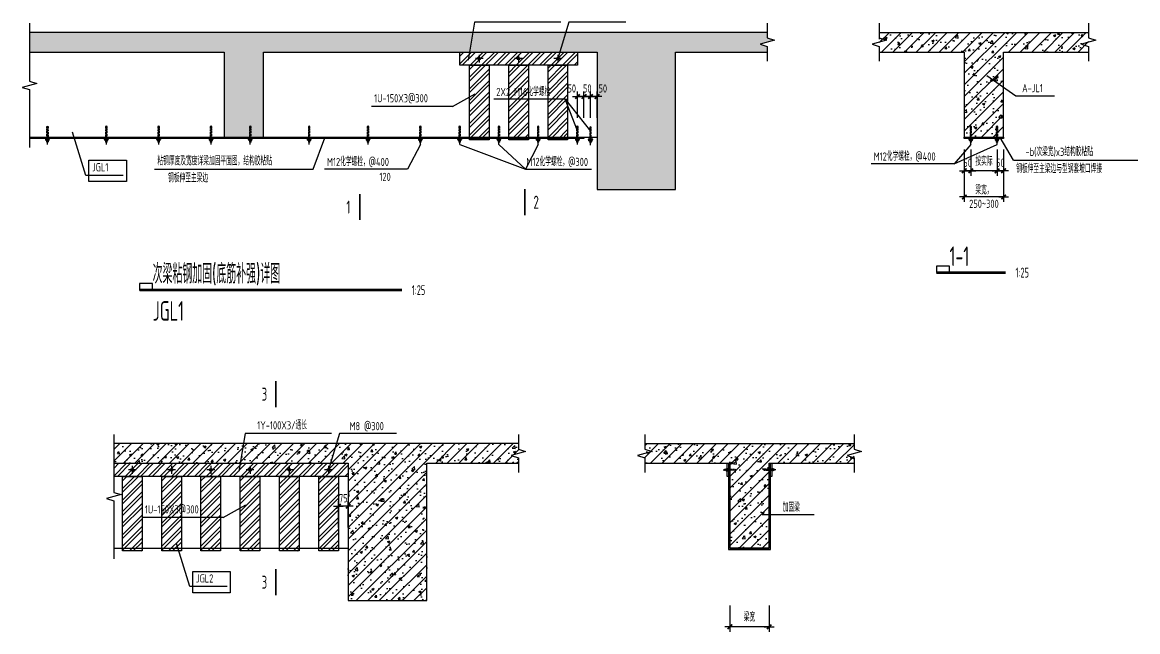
# Model space of a CAD drawing. Extents: x -469675 to 2400000, y -476501 to 2085364.
# Drawn here: x 503435 to 511958, y 376273 to 380931 of the extents above; entities that cross this region are included whole.
import ezdxf
from ezdxf.enums import TextEntityAlignment as Align

# ---------------------------------------------------------------- set-up
doc = ezdxf.new("R2010")
doc.units = 0
doc.header["$LTSCALE"] = 1000
doc.header["$MEASUREMENT"] = 0
doc.linetypes.add('DASH', pattern=[0.35, 0.25, -0.1])
doc.linetypes.add('DOTE', pattern=[2.42, 2, -0.2, 0.02, -0.2])
doc.layers.get('0').update_dxf_attribs({"linetype": 'CONTINUOUS', "lineweight": 20})
doc.layers.get('Defpoints').update_dxf_attribs({"linetype": 'CONTINUOUS'})
for name, color, linetype in [('C-DETAIL', 3, 'CONTINUOUS'), ('C-DETAIL_DIM', 3, 'CONTINUOUS'), ('C-DETAIL_STEEL_BOLT', 2, 'CONTINUOUS'), ('C-DETAIL_STEEL_HATCH', 8, 'CONTINUOUS'), ('C-DETAIL_STEEL_PL', 4, 'CONTINUOUS'), ('C-DETAIL_TEXT', 4, 'CONTINUOUS'), ('C-PLAN_SECMK', 4, 'CONTINUOUS')]:
    doc.layers.add(name, color=color, linetype=linetype)
doc.layers.add('C-注释', color=30, linetype='CONTINUOUS', plot=False)
doc.styles.add('DIM_FONT', font='gbxwxt.shx', dxfattribs={"width": 0.7, "bigfont": 'gbhzfs.shx'})
doc.styles.add('GBSTYLE', font='gbxwxt.shx', dxfattribs={"width": 0.7, "bigfont": 'gbhzfs.shx'})
doc.dimstyles.new('XB DIMN25', dxfattribs={"dimscale": 0.25, "dimtxt": 250, "dimasz": 1, "dimexe": 150, "dimexo": 150, "dimgap": 120, "dimtad": 1, "dimdec": 0, "dimzin": 0, "dimdsep": 46, "dimtxsty": 'DIM_FONT', "dimblk": '_dimx', "dimcen": 0.09, "dimclrd": 3, "dimclre": 3, "dimclrt": 7, "dimazin": 0, "dimtfac": 1, "dimtdec": 0, "dimtix": 1, "dimtmove": 2, "dimatfit": 3, "dimldrblk": '_dimx', "dimfxl": 0, "dimtolj": 1, "dimtzin": 0, "dimarcsym": 0})
pattern_1 = [(45, (-40419.7, -7308.22), (-44.194174, 44.194174), []), (45, (-40390.237, -7308.22), (-44.194174, 44.194174), [])]
pattern_2 = [(45, (-42171.415, -10451.37), (-44.194174, 44.194174), []), (45, (-42141.95, -10451.37), (-44.194174, 44.194174), [])]

# ---------------------------------------------------------------- blocks, each defined once
blk = doc.blocks.new('bolt_nut')
at = {"layer": 'C-DETAIL_STEEL_BOLT', "color": 7, "linetype": 'Continuous', "ltscale": 10}
for p, q in [((-1, 0.95), (-1, 0.05)), ((0.75, 1), (-0.75, 1)), ((0.75, 0), (-0.75, 0)), ((-0.5, 0.05), (-0.5, 0.95)), ((0.5, 0.05), (0.5, 0.95)), ((1, 0.95), (1, 0.05))]:
    blk.add_line(p, q, dxfattribs=at)
for centre, radius, start, end in [((-0.75, 0.35), 0.65, 67.38014, 112.61986), ((-0.75, 0.65), 0.65, 247.38014, 292.61986), ((0, -1.53), 2.53, 78.57881, 101.42119), ((0, 2.53), 2.53, 258.57881, 281.42119), ((0.75, 0.35), 0.65, 67.38014, 112.61986), ((0.75, 0.65), 0.65, 247.38014, 292.61986)]:
    blk.add_arc(centre, radius, start, end, dxfattribs=at)
blk = doc.blocks.new('bolt_out')
at = {"color": 7, "linetype": 'Continuous', "ltscale": 10}
for p, q in [((-0.3, 1.25), (-0.5, 1)), ((-0.3, 1.25), (0.3, 1.25)), ((0.3, 1.25), (0.5, 1))]:
    blk.add_line(p, q, dxfattribs=at)
at = {"color": 8, "linetype": 'Continuous', "ltscale": 10}
for p, q in [((-0.5, 0.5), (0.5, 0.5)), ((-0.3, 0.75), (0.3, 0.75)), ((-0.3, 0.25), (0.3, 0.25))]:
    blk.add_line(p, q, dxfattribs=at)
at = {"color": 7, "linetype": 'Continuous', "ltscale": 10}
blk.add_lwpolyline([(-0.5, 0), (0.5, 0), (0.5, 1), (-0.5, 1), (-0.5, 0)], dxfattribs=at)
blk = doc.blocks.new('A$C46161014')
at = {"layer": 'C-DETAIL_STEEL_BOLT', "color": 1, "linetype": 'DOTE', "ltscale": 0.1}
blk.add_line((0, 79.6), (0, -165), dxfattribs=at)
at = {"layer": 'C-DETAIL_STEEL_BOLT', "color": 7, "ltscale": 10}
blk.add_lwpolyline([(-30, 5), (-30, 0), (30, 0), (30, 5)], close=True, dxfattribs=at)
at = {"layer": 'C-DETAIL_STEEL_BOLT', "color": 8, "linetype": 'DASH', "ltscale": 0.1}
blk.add_lwpolyline([(-10, 40), (-10, -150), (10, -150), (10, 40)], dxfattribs=at)
at = {"layer": 'C-DETAIL_STEEL_BOLT', "ltscale": 10, "xscale": 20, "yscale": 20, "zscale": 20}
for name, p in [('bolt_nut', (0, 5)), ('bolt_out', (0, 25))]:
    blk.add_blockref(name, p, dxfattribs=at)
blk = doc.blocks.new('_dimx')
blk.add_line((-150, 0), (150, 0))
at = {"const_width": 50}
blk.add_lwpolyline([(-70, -70), (70, 70)], dxfattribs=at)
blk = doc.blocks.new('*D1843')
at = {"layer": 'C-DETAIL_DIM', "color": 3, "lineweight": -2, "ltscale": 0.25, "transparency": 16777216}
for p, q in [((507677.1, 380201.2), (507677.1, 380401.2)), ((507727.1, 380201.2), (507727.1, 380401.2)), ((507676.8, 380363.7), (507676.6, 380363.7)), ((507727.1, 380363.7), (507677.1, 380363.7)), ((507727.3, 380363.7), (507727.6, 380363.7))]:
    blk.add_line(p, q, dxfattribs=at)
at = {"layer": 'Defpoints', "color": 0, "ltscale": 0.25, "transparency": 16777216}
for p in [(507677.1, 380363.7), (507677.1, 380163.7), (507727.1, 380163.7)]:
    blk.add_point(p, dxfattribs=at)
at = {"layer": 'C-DETAIL_DIM', "color": 3, "lineweight": -2, "ltscale": 0.25, "transparency": 16777216, "xscale": 0.25, "yscale": 0.25, "zscale": 0.25}
blk.add_blockref('_dimx', (507677.1, 380363.7), dxfattribs=at)
at = {"layer": 'C-DETAIL_DIM', "color": 3, "lineweight": -2, "ltscale": 0.25, "transparency": 16777216, "xscale": 0.25, "yscale": 0.25, "zscale": 0.25, "rotation": 180}
blk.add_blockref('_dimx', (507727.1, 380363.7), dxfattribs=at)
at = {"layer": 'C-DETAIL_DIM', "color": 7, "ltscale": 0.25, "transparency": 16777216, "insert": (507633.3, 380425), "char_height": 62.5, "attachment_point": 5, "style": 'DIM_FONT'}
blk.add_mtext('\\A1;50', dxfattribs=at)
blk = doc.blocks.new('*D1844')
at = {"layer": 'C-DETAIL_DIM', "color": 3, "lineweight": -2, "ltscale": 0.25, "transparency": 16777216}
for p, q in [((507777.1, 380201.2), (507777.1, 380401.2)), ((507827.1, 380201.2), (507827.1, 380401.2)), ((507776.8, 380363.7), (507776.6, 380363.7)), ((507827.1, 380363.7), (507777.1, 380363.7)), ((507827.3, 380363.7), (507827.6, 380363.7))]:
    blk.add_line(p, q, dxfattribs=at)
at = {"layer": 'Defpoints', "color": 0, "ltscale": 0.25, "transparency": 16777216}
for p in [(507777.1, 380363.7), (507777.1, 380163.7), (507827.1, 380163.7)]:
    blk.add_point(p, dxfattribs=at)
at = {"layer": 'C-DETAIL_DIM', "color": 3, "lineweight": -2, "ltscale": 0.25, "transparency": 16777216, "xscale": 0.25, "yscale": 0.25, "zscale": 0.25}
blk.add_blockref('_dimx', (507777.1, 380363.7), dxfattribs=at)
at = {"layer": 'C-DETAIL_DIM', "color": 3, "lineweight": -2, "ltscale": 0.25, "transparency": 16777216, "xscale": 0.25, "yscale": 0.25, "zscale": 0.25, "rotation": 180}
blk.add_blockref('_dimx', (507827.1, 380363.7), dxfattribs=at)
at = {"layer": 'C-DETAIL_DIM', "color": 7, "ltscale": 0.25, "transparency": 16777216, "insert": (507870.8, 380425), "char_height": 62.5, "attachment_point": 5, "style": 'DIM_FONT'}
blk.add_mtext('\\A1;50', dxfattribs=at)
blk = doc.blocks.new('*D1845')
at = {"layer": 'C-DETAIL_DIM', "color": 3, "lineweight": -2, "ltscale": 0.25, "transparency": 16777216}
for p, q in [((507727.1, 380201.2), (507727.1, 380401.2)), ((507777.1, 380201.2), (507777.1, 380401.2)), ((507726.8, 380363.7), (507726.6, 380363.7)), ((507777.1, 380363.7), (507727.1, 380363.7)), ((507777.3, 380363.7), (507777.6, 380363.7))]:
    blk.add_line(p, q, dxfattribs=at)
at = {"layer": 'Defpoints', "color": 0, "ltscale": 0.25, "transparency": 16777216}
for p in [(507727.1, 380363.7), (507727.1, 380163.7), (507777.1, 380163.7)]:
    blk.add_point(p, dxfattribs=at)
at = {"layer": 'C-DETAIL_DIM', "color": 3, "lineweight": -2, "ltscale": 0.25, "transparency": 16777216, "xscale": 0.25, "yscale": 0.25, "zscale": 0.25}
blk.add_blockref('_dimx', (507727.1, 380363.7), dxfattribs=at)
at = {"layer": 'C-DETAIL_DIM', "color": 3, "lineweight": -2, "ltscale": 0.25, "transparency": 16777216, "xscale": 0.25, "yscale": 0.25, "zscale": 0.25, "rotation": 180}
blk.add_blockref('_dimx', (507777.1, 380363.7), dxfattribs=at)
at = {"layer": 'C-DETAIL_DIM', "color": 7, "ltscale": 0.25, "transparency": 16777216, "insert": (507752.1, 380425), "char_height": 62.5, "attachment_point": 5, "style": 'DIM_FONT'}
blk.add_mtext('\\A1;50', dxfattribs=at)
blk = doc.blocks.new('剖面号')
at = {"layer": 'C-PLAN_SECMK', "color": 3, "const_width": 50, "flags": 128}
blk.add_lwpolyline([(400, 0), (-400, 0)], dxfattribs=at)
at = {"layer": 'C-PLAN_SECMK', "style": 'GBSTYLE', "width": 0.7}
blk.add_attdef('剖面号', text='', height=400, rotation=360, dxfattribs=at).set_placement((0, 350), align=Align.MIDDLE_CENTER)
blk = doc.blocks.new('*D1846')
at = {"layer": 'C-DETAIL_DIM', "color": 3, "lineweight": -2, "ltscale": 0.25, "transparency": 16777216}
for p, q in [((510633.4, 379958.3), (510633.4, 379758.3)), ((510683.4, 379958.3), (510683.4, 379758.3)), ((510633.1, 379795.8), (510632.9, 379795.8)), ((510683.4, 379795.8), (510633.4, 379795.8)), ((510683.6, 379795.8), (510683.9, 379795.8))]:
    blk.add_line(p, q, dxfattribs=at)
at = {"layer": 'Defpoints', "color": 0, "ltscale": 0.25, "transparency": 16777216}
for p in [(510633.4, 379995.8), (510683.4, 379995.8), (510633.4, 379795.8)]:
    blk.add_point(p, dxfattribs=at)
at = {"layer": 'C-DETAIL_DIM', "color": 3, "lineweight": -2, "ltscale": 0.25, "transparency": 16777216, "xscale": 0.25, "yscale": 0.25, "zscale": 0.25}
blk.add_blockref('_dimx', (510633.4, 379795.8), dxfattribs=at)
at = {"layer": 'C-DETAIL_DIM', "color": 3, "lineweight": -2, "ltscale": 0.25, "transparency": 16777216, "xscale": 0.25, "yscale": 0.25, "zscale": 0.25, "rotation": 180}
blk.add_blockref('_dimx', (510683.4, 379795.8), dxfattribs=at)
at = {"layer": 'C-DETAIL_DIM', "color": 7, "ltscale": 0.25, "transparency": 16777216, "insert": (510658.4, 379857.1), "char_height": 62.5, "attachment_point": 5, "style": 'DIM_FONT'}
blk.add_mtext('\\A1;50', dxfattribs=at)
blk = doc.blocks.new('*D1847')
at = {"layer": 'C-DETAIL_DIM', "color": 3, "lineweight": -2, "ltscale": 0.25, "transparency": 16777216}
for p, q in [((510883.4, 379958.3), (510883.4, 379758.3)), ((510933.4, 379958.3), (510933.4, 379758.3)), ((510883.1, 379795.8), (510882.9, 379795.8)), ((510933.4, 379795.8), (510883.4, 379795.8)), ((510933.6, 379795.8), (510933.9, 379795.8))]:
    blk.add_line(p, q, dxfattribs=at)
at = {"layer": 'Defpoints', "color": 0, "ltscale": 0.25, "transparency": 16777216}
for p in [(510883.4, 379995.8), (510933.4, 379995.8), (510883.4, 379795.8)]:
    blk.add_point(p, dxfattribs=at)
at = {"layer": 'C-DETAIL_DIM', "color": 3, "lineweight": -2, "ltscale": 0.25, "transparency": 16777216, "xscale": 0.25, "yscale": 0.25, "zscale": 0.25}
blk.add_blockref('_dimx', (510883.4, 379795.8), dxfattribs=at)
at = {"layer": 'C-DETAIL_DIM', "color": 3, "lineweight": -2, "ltscale": 0.25, "transparency": 16777216, "xscale": 0.25, "yscale": 0.25, "zscale": 0.25, "rotation": 180}
blk.add_blockref('_dimx', (510933.4, 379795.8), dxfattribs=at)
at = {"layer": 'C-DETAIL_DIM', "color": 7, "ltscale": 0.25, "transparency": 16777216, "insert": (510908.4, 379857.1), "char_height": 62.5, "attachment_point": 5, "style": 'DIM_FONT'}
blk.add_mtext('\\A1;50', dxfattribs=at)
blk = doc.blocks.new('*D1848')
at = {"layer": 'C-DETAIL_DIM', "color": 3, "lineweight": -2, "ltscale": 0.25, "transparency": 16777216}
for p, q in [((510683.4, 379958.3), (510683.4, 379758.3)), ((510883.4, 379958.3), (510883.4, 379758.3)), ((510683.1, 379795.8), (510682.9, 379795.8)), ((510883.4, 379795.8), (510683.4, 379795.8)), ((510883.6, 379795.8), (510883.9, 379795.8))]:
    blk.add_line(p, q, dxfattribs=at)
at = {"layer": 'Defpoints', "color": 0, "ltscale": 0.25, "transparency": 16777216}
for p in [(510683.4, 379995.8), (510883.4, 379995.8), (510683.4, 379795.8)]:
    blk.add_point(p, dxfattribs=at)
at = {"layer": 'C-DETAIL_DIM', "color": 3, "lineweight": -2, "ltscale": 0.25, "transparency": 16777216, "xscale": 0.25, "yscale": 0.25, "zscale": 0.25}
blk.add_blockref('_dimx', (510683.4, 379795.8), dxfattribs=at)
at = {"layer": 'C-DETAIL_DIM', "color": 3, "lineweight": -2, "ltscale": 0.25, "transparency": 16777216, "xscale": 0.25, "yscale": 0.25, "zscale": 0.25, "rotation": 180}
blk.add_blockref('_dimx', (510883.4, 379795.8), dxfattribs=at)
at = {"layer": 'C-DETAIL_DIM', "color": 7, "ltscale": 0.25, "transparency": 16777216, "insert": (510783.4, 379866.6), "char_height": 62.5, "attachment_point": 5, "style": 'DIM_FONT'}
blk.add_mtext('\\A1;按实际', dxfattribs=at)
blk = doc.blocks.new('ANC_BOLT')
at = {"layer": 'C-DETAIL_STEEL_BOLT', "color": 1, "linetype": 'DOTE', "ltscale": 0.1}
for p, q in [((1.5, 0), (-1.5, 0)), ((0, 1.5), (0, -1.5))]:
    blk.add_line(p, q, dxfattribs=at)
at = {"layer": 'C-DETAIL_STEEL_BOLT', "ltscale": 0.1}
blk.add_circle((0, 0), 0.5, dxfattribs=at)
blk = doc.blocks.new('*D1851')
at = {"layer": 'C-DETAIL_DIM', "color": 3, "lineweight": -2, "ltscale": 0.25, "transparency": 16777216}
for p, q in [((505850.4, 377069.6), (505850.4, 377269.6)), ((505925.4, 377069.6), (505925.4, 377269.6)), ((505850.1, 377232.1), (505849.9, 377232.1)), ((505925.4, 377232.1), (505850.4, 377232.1)), ((505925.6, 377232.1), (505925.9, 377232.1))]:
    blk.add_line(p, q, dxfattribs=at)
at = {"layer": 'Defpoints', "color": 0, "ltscale": 0.25, "transparency": 16777216}
for p in [(505850.4, 377232.1), (505850.4, 377032.1), (505925.4, 377032.1)]:
    blk.add_point(p, dxfattribs=at)
at = {"layer": 'C-DETAIL_DIM', "color": 3, "lineweight": -2, "ltscale": 0.25, "transparency": 16777216, "xscale": 0.25, "yscale": 0.25, "zscale": 0.25}
blk.add_blockref('_dimx', (505850.4, 377232.1), dxfattribs=at)
at = {"layer": 'C-DETAIL_DIM', "color": 3, "lineweight": -2, "ltscale": 0.25, "transparency": 16777216, "xscale": 0.25, "yscale": 0.25, "zscale": 0.25, "rotation": 180}
blk.add_blockref('_dimx', (505925.4, 377232.1), dxfattribs=at)
at = {"layer": 'C-DETAIL_DIM', "color": 7, "ltscale": 0.25, "transparency": 16777216, "insert": (505887.9, 377293.4), "char_height": 62.5, "attachment_point": 5, "style": 'DIM_FONT'}
blk.add_mtext('\\A1;75', dxfattribs=at)
blk = doc.blocks.new('*D1852')
at = {"layer": 'C-DETAIL_DIM', "color": 3, "lineweight": -2, "ltscale": 0.25, "transparency": 16777216}
for p, q in [((508842, 376472.9), (508842, 376272.9)), ((509142, 376472.9), (509142, 376272.9)), ((509141.7, 376310.4), (508842.2, 376310.4))]:
    blk.add_line(p, q, dxfattribs=at)
at = {"layer": 'Defpoints', "color": 0, "ltscale": 0.25, "transparency": 16777216}
for p in [(508842, 376510.4), (509142, 376510.4), (508842, 376310.4)]:
    blk.add_point(p, dxfattribs=at)
at = {"layer": 'C-DETAIL_DIM', "color": 3, "lineweight": -2, "ltscale": 0.25, "transparency": 16777216, "xscale": 0.25, "yscale": 0.25, "zscale": 0.25, "rotation": 180}
blk.add_blockref('_dimx', (508842, 376310.4), dxfattribs=at)
at = {"layer": 'C-DETAIL_DIM', "color": 3, "lineweight": -2, "ltscale": 0.25, "transparency": 16777216, "xscale": 0.25, "yscale": 0.25, "zscale": 0.25}
blk.add_blockref('_dimx', (509142, 376310.4), dxfattribs=at)
at = {"layer": 'C-DETAIL_DIM', "color": 7, "ltscale": 0.25, "transparency": 16777216, "insert": (508992, 376382.2), "char_height": 62.5, "attachment_point": 5, "style": 'DIM_FONT'}
blk.add_mtext('\\A1;梁宽', dxfattribs=at)
blk = doc.blocks.new('*D1861')
at = {"layer": 'C-DETAIL_DIM', "color": 3, "lineweight": -2, "ltscale": 0.25, "transparency": 16777216}
for p, q in [((510633.4, 379758.3), (510633.4, 379558.3)), ((510933.4, 379758.3), (510933.4, 379558.3)), ((510933.1, 379595.8), (510633.6, 379595.8))]:
    blk.add_line(p, q, dxfattribs=at)
at = {"layer": 'Defpoints', "color": 0, "ltscale": 0.25, "transparency": 16777216}
for p in [(510633.4, 379795.8), (510933.4, 379795.8), (510633.4, 379595.8)]:
    blk.add_point(p, dxfattribs=at)
at = {"layer": 'C-DETAIL_DIM', "color": 3, "lineweight": -2, "ltscale": 0.25, "transparency": 16777216, "xscale": 0.25, "yscale": 0.25, "zscale": 0.25, "rotation": 180}
blk.add_blockref('_dimx', (510633.4, 379595.8), dxfattribs=at)
at = {"layer": 'C-DETAIL_DIM', "color": 3, "lineweight": -2, "ltscale": 0.25, "transparency": 16777216, "xscale": 0.25, "yscale": 0.25, "zscale": 0.25}
blk.add_blockref('_dimx', (510933.4, 379595.8), dxfattribs=at)
at = {"layer": 'C-DETAIL_DIM', "color": 7, "ltscale": 0.25, "transparency": 16777216, "insert": (510783.4, 379595.8), "char_height": 62.5, "attachment_point": 5, "style": 'DIM_FONT'}
blk.add_mtext('\\A1;梁宽，\\P250~300', dxfattribs=at)

msp = doc.modelspace()

# ---------------------------------------------------------------- hatches: boundary and pattern name
at = {"layer": 'C-DETAIL_STEEL_HATCH'}
h = msp.add_hatch(dxfattribs=at)
h.set_pattern_fill('钢筋混凝土', color=8, scale=25, style=0)
h.set_pattern_definition([(45, (-35332.525, -13482.91), (-44.194174, 44.194174), []), (50, (-35332.53, -13482.91), (179.315046, -15.688034), [18.75, -206.25]), (355, (-35332.53, -13482.9), (-34.687833, 188.048033), [15, -165]), (100.4514, (-35317.58, -13484.22), (144.627345, 172.359886), [15.935047, -175.28553]), (46.1842, (-35332.53, -13432.9), (266.81026, -41.37975), [28.125, -309.375]), (96.6356, (-35310.3, -13436.36), (233.66568, 243.52947), [23.90257, -262.92825]), (351.1842, (-35332.53, -13432.9), (233.66549, 243.52965), [22.5, -247.5]), (21, (-35307.53, -13445.41), (149.226763, -100.654723), [18.75, -206.25]), (326, (-35307.53, -13445.4), (60.828833, 181.28751), [15, -165]), (71.4514, (-35295.09, -13453.8), (210.055657, 80.632624), [15.935047, -175.28553]), (37.5, (-35332.525, -13482.91), (3.039964, 83.2234635), [0, -163, 0, -167.5, 0, -165.625]), (7.5, (-35332.525, -13482.91), (65.767384, 98.602928), [0, -95.5, 0, -159.25, 0, -63.125]), (327.5, (-35388.275, -13482.91), (133.455609, -5.638718), [0, -62.5, 0, -195, 0, -258.75]), (317.5, (-35413.28, -13482.91), (145.796542, 25.026246), [0, -81.25, 0, -129.5, 0, -183.75])])
h.paths.add_polyline_path([(508427.0924, 380703.5657), (509127.0924, 380703.5657), (509127.0924, 380746.0657), (509072.0924, 380763.5657), (509182.0924, 380793.5657), (509127.0924, 380811.0657), (509127.0924, 380853.5657), (503489.934, 380853.5657), (503489.934, 380703.5657), (504977.0924, 380703.5657), (504977.0924, 380053.5657), (505277.0924, 380053.5657), (505277.0924, 380703.5657), (507827.0924, 380703.5657), (507827.0924, 379653.5657), (508427.0924, 379653.5657)])
h = msp.add_hatch(dxfattribs=at)
h.set_pattern_fill('钢筋混凝土', color=8, scale=25, style=0)
h.set_pattern_definition([(45, (-35684.13, -13482.91), (-44.194174, 44.194174), []), (50, (-35684.13, -13482.91), (179.315046, -15.688034), [18.75, -206.25]), (355, (-35684.13, -13482.9), (-34.687833, 188.048033), [15, -165]), (100.4514, (-35669.19, -13484.22), (144.627345, 172.359886), [15.935047, -175.28553]), (46.1842, (-35684.13, -13432.9), (266.81026, -41.37975), [28.125, -309.375]), (96.6356, (-35661.9, -13436.36), (233.66568, 243.52947), [23.90257, -262.92825]), (351.1842, (-35684.13, -13432.9), (233.66549, 243.52965), [22.5, -247.5]), (21, (-35659.13, -13445.41), (149.226763, -100.654723), [18.75, -206.25]), (326, (-35659.13, -13445.4), (60.828833, 181.28751), [15, -165]), (71.4514, (-35646.7, -13453.8), (210.055657, 80.632624), [15.935047, -175.28553]), (37.5, (-35684.13, -13482.91), (3.039964, 83.2234635), [0, -163, 0, -167.5, 0, -165.625]), (7.5, (-35684.13, -13482.91), (65.767384, 98.602928), [0, -95.5, 0, -159.25, 0, -63.125]), (327.5, (-35739.88, -13482.91), (133.455609, -5.638718), [0, -62.5, 0, -195, 0, -258.75]), (317.5, (-35764.88, -13482.91), (145.796542, 25.026246), [0, -81.25, 0, -129.5, 0, -183.75])])
h.paths.add_polyline_path([(510933.3511, 380703.5657), (511583.3511, 380703.5657), (511583.3511, 380853.5657), (509983.3511, 380853.5657), (509983.3511, 380703.5657), (510633.3511, 380703.5657), (510633.3511, 380053.5657), (510933.3511, 380053.5657)])
at = {"layer": 'C-DETAIL_STEEL_HATCH', "linetype": 'ByBlock', "lineweight": -2, "ltscale": 0.25}
h = msp.add_hatch(dxfattribs=at)
h.set_pattern_fill('金属', color=8, scale=25, style=0)
h.set_pattern_definition(pattern_1)
h.paths.add_polyline_path([(506777.0924, 380703.5657), (506777.0924, 380603.5657), (507677.0924, 380603.5657), (507677.0924, 380703.5657)])
h = msp.add_hatch(dxfattribs=at)
h.set_pattern_fill('金属', color=8, scale=25, style=0)
h.set_pattern_definition(pattern_1)
h.paths.add_polyline_path([(507002.0924, 380033.5657), (507002.0924, 380603.5657), (506852.0924, 380603.5657), (506852.0924, 380033.5657)])
h = msp.add_hatch(dxfattribs=at)
h.set_pattern_fill('金属', color=8, scale=25, style=0)
h.set_pattern_definition(pattern_1)
h.paths.add_polyline_path([(507302.0924, 380033.5657), (507302.0924, 380603.5657), (507152.0924, 380603.5657), (507152.0924, 380033.5657)])
h = msp.add_hatch(dxfattribs=at)
h.set_pattern_fill('金属', color=8, scale=25, style=0)
h.set_pattern_definition(pattern_1)
h.paths.add_polyline_path([(507602.0924, 380033.5657), (507602.0924, 380603.5657), (507452.0924, 380603.5657), (507452.0924, 380033.5657)])
at = {"layer": 'C-DETAIL_STEEL_HATCH'}
msp.add_hatch(color=256, dxfattribs=at).paths.add_polyline_path([(503489.934, 380053.5657), (503489.934, 380043.5657), (507727.0924, 380043.5657), (507727.0924, 380053.5657)])
h = msp.add_hatch(dxfattribs=at)
h.set_pattern_fill('标准钢筋混凝土', color=8, scale=0.25, style=0)
h.set_pattern_definition([(45, (-35684.13, -13435.16), (-47.022601, 47.022601), []), (50, (-35684.13, -13482.91), (179.315046, -15.688034), [18.75, -206.25]), (355, (-35684.13, -13482.9), (-34.687833, 188.048033), [15, -165]), (100.4514, (-35669.19, -13484.22), (144.627345, 172.359886), [15.935047, -175.28553]), (46.1842, (-35684.13, -13432.9), (266.81026, -41.37975), [28.125, -309.375]), (96.6356, (-35661.9, -13436.36), (233.66568, 243.52947), [23.90257, -262.92825]), (351.1842, (-35684.13, -13432.9), (233.66549, 243.52965), [22.5, -247.5]), (21, (-35659.13, -13445.41), (149.226763, -100.654723), [18.75, -206.25]), (326, (-35659.13, -13445.4), (60.828833, 181.28751), [15, -165]), (71.4514, (-35646.7, -13453.8), (210.055657, 80.632624), [15.935047, -175.28553]), (37.5, (-35684.13, -13482.91), (3.039964, 83.2234635), [0, -163, 0, -167.5, 0, -165.625]), (7.5, (-35684.13, -13482.91), (65.767384, 98.602928), [0, -95.5, 0, -159.25, 0, -63.125]), (327.5, (-35739.88, -13482.91), (133.455609, -5.638718), [0, -62.5, 0, -195, 0, -258.75]), (317.5, (-35764.88, -13482.91), (145.796542, 25.026246), [0, -81.25, 0, -129.5, 0, -183.75])])
h.paths.add_polyline_path([(510933.3511, 380053.5657), (510633.3511, 380053.5657), (510633.3511, 380043.5657), (510933.3511, 380043.5657)])
h = msp.add_hatch(dxfattribs=at)
h.set_pattern_fill('钢筋混凝土', color=8, scale=25, style=0)
h.set_pattern_definition([(45, (-37234.24, -16626.056), (-44.194174, 44.194174), []), (50, (-37234.24, -16626.06), (179.315046, -15.688034), [18.75, -206.25]), (355, (-37234.24, -16626.06), (-34.687833, 188.048033), [15, -165]), (100.4514, (-37219.3, -16627.36), (144.627345, 172.359886), [15.935047, -175.28553]), (46.1842, (-37234.24, -16576.06), (266.81026, -41.37975), [28.125, -309.375]), (96.6356, (-37212, -16579.5), (233.66568, 243.52947), [23.90257, -262.92825]), (351.1842, (-37234.24, -16576.06), (233.66549, 243.52965), [22.5, -247.5]), (21, (-37209.24, -16588.56), (149.226763, -100.654723), [18.75, -206.25]), (326, (-37209.24, -16588.56), (60.828833, 181.28751), [15, -165]), (71.4514, (-37196.8, -16596.94), (210.055657, 80.632624), [15.935047, -175.28553]), (37.5, (-37234.24, -16626.056), (3.039964, 83.2234635), [0, -163, 0, -167.5, 0, -165.625]), (7.5, (-37234.24, -16626.06), (65.767384, 98.602928), [0, -95.5, 0, -159.25, 0, -63.125]), (327.5, (-37289.99, -16626.056), (133.455609, -5.638718), [0, -62.5, 0, -195, 0, -258.75]), (317.5, (-37314.99, -16626.06), (145.796542, 25.026246), [0, -81.25, 0, -129.5, 0, -183.75])])
h.paths.add_polyline_path([(504134.5478, 377710.4176), (504134.5478, 377560.4176), (505925.3771, 377560.4176), (505925.3771, 376510.4176), (506525.3771, 376510.4176), (506525.3771, 377560.4176), (507225.3771, 377560.4176), (507225.3771, 377602.9176), (507170.3771, 377620.4176), (507280.3771, 377650.4176), (507225.3771, 377667.9176), (507225.3771, 377710.4176)])
h = msp.add_hatch(dxfattribs=at)
h.set_pattern_fill('钢筋混凝土', color=8, scale=25, style=0)
h.set_pattern_definition([(45, (-37475.504, -13648.1), (-44.194174, 44.194174), []), (50, (-37475.5, -13648.1), (179.315046, -15.688034), [18.75, -206.25]), (355, (-37475.5, -13648.1), (-34.687833, 188.048033), [15, -165]), (100.4514, (-37460.56, -13649.4), (144.627345, 172.359886), [15.935047, -175.28553]), (46.1842, (-37475.5, -13598.1), (266.81026, -41.37975), [28.125, -309.375]), (96.6356, (-37453.27, -13601.55), (233.66568, 243.52947), [23.90257, -262.92825]), (351.1842, (-37475.5, -13598.1), (233.66549, 243.52965), [22.5, -247.5]), (21, (-37450.5, -13610.6), (149.226763, -100.654723), [18.75, -206.25]), (326, (-37450.5, -13610.6), (60.828833, 181.28751), [15, -165]), (71.4514, (-37438.07, -13618.99), (210.055657, 80.632624), [15.935047, -175.28553]), (37.5, (-37475.504, -13648.1), (3.039964, 83.2234635), [0, -163, 0, -167.5, 0, -165.625]), (7.5, (-37475.5, -13648.1), (65.767384, 98.602928), [0, -95.5, 0, -159.25, 0, -63.125]), (327.5, (-37531.254, -13648.1), (133.455609, -5.638718), [0, -62.5, 0, -195, 0, -258.75]), (317.5, (-37556.25, -13648.1), (145.796542, 25.026246), [0, -81.25, 0, -129.5, 0, -183.75])])
h.paths.add_polyline_path([(509141.9784, 377560.4176), (509791.9784, 377560.4176), (509791.9784, 377710.4176), (508191.9784, 377710.4176), (508191.9784, 377560.4176), (508841.9784, 377560.4176), (508841.9784, 376910.4176), (509141.9784, 376910.4176)])
at = {"layer": 'C-DETAIL_STEEL_HATCH', "linetype": 'ByBlock', "lineweight": -2, "ltscale": 0.25}
h = msp.add_hatch(dxfattribs=at)
h.set_pattern_fill('金属', color=8, scale=25, style=0)
h.set_pattern_definition(pattern_2)
h.paths.add_polyline_path([(504134.5478, 377560.4176), (504134.5478, 377460.4176), (505925.3771, 377460.4176), (505925.3771, 377560.4176)])
msp.add_hatch(color=8, dxfattribs=at).paths.add_polyline_path([(509151.9784, 377560.4176), (509141.9784, 377560.4176), (509141.9784, 376920.4176), (509141.9784, 376910.4176), (508841.9784, 376910.4176), (508841.9784, 376920.4176), (508841.9784, 377560.4176), (508831.9784, 377560.4176), (508831.9784, 376900.4176), (509151.9784, 376900.4176)])
h = msp.add_hatch(dxfattribs=at)
h.set_pattern_fill('金属', color=8, scale=25, style=0)
h.set_pattern_definition([(45, (-43071.415, -10451.37), (-44.194174, 44.194174), []), (45, (-43041.95, -10451.37), (-44.194174, 44.194174), [])])
h.paths.add_polyline_path([(504350.3771, 376890.4176), (504350.3771, 377460.4176), (504200.3771, 377460.4176), (504200.3771, 376890.4176)])
h = msp.add_hatch(dxfattribs=at)
h.set_pattern_fill('金属', color=8, scale=25, style=0)
h.set_pattern_definition([(45, (-42771.415, -10451.37), (-44.194174, 44.194174), []), (45, (-42741.95, -10451.37), (-44.194174, 44.194174), [])])
h.paths.add_polyline_path([(504650.3771, 376890.4176), (504650.3771, 377460.4176), (504500.3771, 377460.4176), (504500.3771, 376890.4176)])
h = msp.add_hatch(dxfattribs=at)
h.set_pattern_fill('金属', color=8, scale=25, style=0)
h.set_pattern_definition([(45, (-42471.415, -10451.37), (-44.194174, 44.194174), []), (45, (-42441.95, -10451.37), (-44.194174, 44.194174), [])])
h.paths.add_polyline_path([(504950.3771, 376890.4176), (504950.3771, 377460.4176), (504800.3771, 377460.4176), (504800.3771, 376890.4176)])
h = msp.add_hatch(dxfattribs=at)
h.set_pattern_fill('金属', color=8, scale=25, style=0)
h.set_pattern_definition(pattern_2)
h.paths.add_polyline_path([(505250.3771, 376890.4176), (505250.3771, 377460.4176), (505100.3771, 377460.4176), (505100.3771, 376890.4176)])
h = msp.add_hatch(dxfattribs=at)
h.set_pattern_fill('金属', color=8, scale=25, style=0)
h.set_pattern_definition(pattern_2)
h.paths.add_polyline_path([(505550.3771, 376890.4176), (505550.3771, 377460.4176), (505400.3771, 377460.4176), (505400.3771, 376890.4176)])
h = msp.add_hatch(dxfattribs=at)
h.set_pattern_fill('金属', color=8, scale=25, style=0)
h.set_pattern_definition(pattern_2)
h.paths.add_polyline_path([(505850.3771, 376890.4176), (505850.3771, 377460.4176), (505700.3771, 377460.4176), (505700.3771, 376890.4176)])

# ---------------------------------------------------------------- linework, layer by layer
at = {"layer": 'C-DETAIL', "ltscale": 0.25}
for p, q in [((509127.0924, 380853.5657), (503489.934, 380853.5657)), ((503489.934, 380703.5657), (504977.0924, 380703.5657)), ((505277.0924, 380703.5657), (507827.0924, 380703.5657)), ((507827.0924, 380703.5657), (507827.0924, 379653.5657)), ((508427.0924, 379653.5657), (508427.0924, 380703.5657)), ((508427.0924, 380703.5657), (509127.0924, 380703.5657)), ((503489.934, 380053.5657), (504977.0924, 380053.5657)), ((505277.0924, 380053.5657), (507827.0924, 380053.5657)), ((507827.0924, 379653.5657), (508427.0924, 379653.5657)), ((507225.3771, 377710.4176), (504134.5478, 377710.4176)), ((504134.5478, 377560.4176), (505925.3771, 377560.4176)), ((505925.3771, 377560.4176), (505925.3771, 376510.4176)), ((506525.3771, 376510.4176), (506525.3771, 377560.4176)), ((506525.3771, 377560.4176), (507225.3771, 377560.4176)), ((504134.5478, 376910.4176), (505925.3771, 376910.4176)), ((505925.3771, 376510.4176), (506525.3771, 376510.4176))]:
    msp.add_line(p, q, dxfattribs=at)
at = {"layer": 'C-DETAIL', "linetype": 'ByBlock', "lineweight": -2, "ltscale": 0.25}
for p, q in [((508191.9784, 377560.4176), (508841.9784, 377560.4176)), ((509141.9784, 377560.4176), (509791.9784, 377560.4176))]:
    msp.add_line(p, q, dxfattribs=at)
at = {"layer": 'C-DETAIL', "ltscale": 0.25, "flags": 128}
for points in [[(503489.934, 380923.5657), (503489.934, 380481.0657), (503544.934, 380463.5657), (503434.934, 380433.5657), (503489.934, 380416.0657), (503489.934, 379973.5657)], [(509127.0924, 380923.5657), (509127.0924, 380811.0657), (509182.0924, 380793.5657), (509072.0924, 380763.5657), (509127.0924, 380746.0657), (509127.0924, 380633.5657)], [(509983.3511, 380923.5657), (509983.3511, 380811.0657), (510038.3511, 380793.5657), (509928.3511, 380763.5657), (509983.3511, 380746.0657), (509983.3511, 380633.5657)], [(511583.3511, 380923.5657), (511583.3511, 380811.0657), (511638.3511, 380793.5657), (511528.3511, 380763.5657), (511583.3511, 380746.0657), (511583.3511, 380633.5657)], [(504134.5478, 377780.4176), (504134.5478, 377337.9176), (504189.5478, 377320.4176), (504079.5478, 377290.4176), (504134.5478, 377272.9176), (504134.5478, 376830.4176)], [(507225.3771, 377780.4176), (507225.3771, 377667.9176), (507280.3771, 377650.4176), (507170.3771, 377620.4176), (507225.3771, 377602.9176), (507225.3771, 377490.4176)], [(508191.9784, 377780.4176), (508191.9784, 377667.9176), (508246.9784, 377650.4176), (508136.9784, 377620.4176), (508191.9784, 377602.9176), (508191.9784, 377490.4176)], [(509791.9784, 377780.4176), (509791.9784, 377667.9176), (509846.9784, 377650.4176), (509736.9784, 377620.4176), (509791.9784, 377602.9176), (509791.9784, 377490.4176)]]:
    msp.add_lwpolyline(points, dxfattribs=at)
at = {"layer": 'C-DETAIL', "ltscale": 0.25}
for points in [[(505277.0924, 380853.5657), (504977.0924, 380853.5657)], [(504977.0924, 380703.5657), (504977.0924, 380053.5657), (505277.0924, 380053.5657), (505277.0924, 380703.5657)]]:
    msp.add_lwpolyline(points, dxfattribs=at)
at = {"layer": 'C-DETAIL', "linetype": 'ByBlock', "lineweight": -2, "ltscale": 0.25}
for points in [[(509983.3511, 380853.5657), (511583.3511, 380853.5657)], [(509983.3511, 380703.5657), (510633.3511, 380703.5657), (510633.3511, 380053.5657), (510933.3511, 380053.5657), (510933.3511, 380703.5657), (511583.3511, 380703.5657)], [(508191.9784, 377710.4176), (509791.9784, 377710.4176)]]:
    msp.add_lwpolyline(points, dxfattribs=at)
at = {"layer": 'C-DETAIL_STEEL_PL', "ltscale": 0.25}
for p, q in [((508831.9784, 377560.4176), (508831.9784, 376900.4176)), ((508841.9784, 377560.4176), (508841.9784, 376910.4176)), ((509141.9784, 376910.4176), (509141.9784, 377560.4176)), ((509151.9784, 376900.4176), (509151.9784, 377560.4176)), ((508831.9784, 376900.4176), (509151.9784, 376900.4176)), ((508841.9784, 376910.4176), (509141.9784, 376910.4176))]:
    msp.add_line(p, q, dxfattribs=at)
for points in [[(506777.0924, 380703.5657), (507677.0924, 380703.5657), (507677.0924, 380603.5657), (506777.0924, 380603.5657)], [(506852.0924, 380603.5657), (507002.0924, 380603.5657), (507002.0924, 380033.5657), (506852.0924, 380033.5657)], [(507152.0924, 380603.5657), (507302.0924, 380603.5657), (507302.0924, 380033.5657), (507152.0924, 380033.5657)], [(507452.0924, 380603.5657), (507602.0924, 380603.5657), (507602.0924, 380033.5657), (507452.0924, 380033.5657)], [(510633.3511, 380053.5657), (510933.3511, 380053.5657), (510933.3511, 380043.5657), (510633.3511, 380043.5657)], [(508821.9784, 377560.4176), (508831.9784, 377560.4176), (508831.9784, 377460.4176), (508821.9784, 377460.4176)], [(509151.9784, 377560.4176), (509161.9784, 377560.4176), (509161.9784, 377460.4176), (509151.9784, 377460.4176)], [(504200.3771, 377460.4176), (504350.3771, 377460.4176), (504350.3771, 376890.4176), (504200.3771, 376890.4176)], [(504500.3771, 377460.4176), (504650.3771, 377460.4176), (504650.3771, 376890.4176), (504500.3771, 376890.4176)], [(504800.3771, 377460.4176), (504950.3771, 377460.4176), (504950.3771, 376890.4176), (504800.3771, 376890.4176)], [(505100.3771, 377460.4176), (505250.3771, 377460.4176), (505250.3771, 376890.4176), (505100.3771, 376890.4176)], [(505400.3771, 377460.4176), (505550.3771, 377460.4176), (505550.3771, 376890.4176), (505400.3771, 376890.4176)], [(505700.3771, 377460.4176), (505850.3771, 377460.4176), (505850.3771, 376890.4176), (505700.3771, 376890.4176)], [(508841.9784, 376910.4176), (509141.9784, 376910.4176), (509141.9784, 376910.4176), (508841.9784, 376910.4176)]]:
    msp.add_lwpolyline(points, close=True, dxfattribs=at)
for points in [[(503489.934, 380053.5657), (507727.0924, 380053.5657), (507727.0924, 380043.5657), (503489.934, 380043.5657)], [(504134.5478, 377560.4176), (505925.3771, 377560.4176), (505925.3771, 377460.4176), (504134.5478, 377460.4176)]]:
    msp.add_lwpolyline(points, dxfattribs=at)
at = {"layer": 'C-DETAIL_TEXT', "linetype": 'ByBlock', "lineweight": -2, "ltscale": 0.25}
for p, q in [((506890.1007, 380930.9651), (506841.0081, 380642.0672)), ((511027.0146, 380365.5702), (510806.1441, 380521.8877)), ((506721.1194, 380288.3152), (506895.8499, 380385.0575)), ((507583.9124, 380342.3173), (507777.0924, 380099.9099)), ((503920.3987, 379760.8627), (503818.7235, 380091.369)), ((505658.4277, 379807.5906), (505745.8947, 380048.2764)), ((505138.3855, 377787.817), (505089.2929, 377498.919)), ((504969.4042, 377145.1671), (505144.1347, 377241.9093)), ((504714.1518, 376617.7145), (504612.4766, 376948.2209))]:
    msp.add_line(p, q, dxfattribs=at)
at = {"layer": 'C-DETAIL_TEXT', "ltscale": 0.25}
for p, q in [((507550.1462, 380930.9651), (506890.1007, 380930.9651)), ((507610.7813, 380930.9651), (507527.0924, 380653.5657)), ((508045.8758, 380930.9651), (507610.7813, 380930.9651)), ((511321.2697, 380365.5702), (511027.0146, 380365.5702)), ((506721.1194, 380288.3152), (506102.1208, 380288.3152)), ((506777.0924, 379995.8057), (507279.6492, 379807.5906)), ((507279.6492, 379807.5906), (507077.0924, 379995.8057)), ((510556.8897, 379848.9414), (510883.3511, 379995.8057)), ((511008.9529, 379878.4318), (510907.5708, 380049.4906)), ((504445.5074, 379807.5906), (505658.4277, 379807.5906)), ((511008.9529, 379878.4318), (511958.2027, 379878.4318)), ((504206.1414, 379760.8627), (503920.3987, 379760.8627)), ((505798.431, 377787.817), (505138.3855, 377787.817)), ((505859.0661, 377787.817), (505775.3771, 377510.4176)), ((506294.1606, 377787.817), (505859.0661, 377787.817)), ((509485.1541, 377165.6019), (509089.4397, 377165.6019)), ((504969.4042, 377145.1671), (504350.4056, 377145.1671)), ((504999.8945, 376617.7145), (504714.1518, 376617.7145))]:
    msp.add_line(p, q, dxfattribs=at)
at = {"layer": 'C-DETAIL_TEXT', "ltscale": 0.25, "flags": 128}
for points in [[(507677.0924, 380101.6484), (507583.9124, 380342.3173), (507037.0787, 380342.3173)], [(506477.0924, 379995.8057), (506379.6492, 379807.5906), (505743.5887, 379807.5906)], [(507377.0924, 379995.8057), (507279.6492, 379807.5906), (507785.2757, 379807.5906)], [(510683.3511, 379995.8057), (510556.8897, 379848.9414), (509920.8292, 379848.9414)]]:
    msp.add_lwpolyline(points, dxfattribs=at)
at = {"layer": 'C-DETAIL_TEXT', "color": 3, "linetype": 'Continuous', "ltscale": 0.25, "const_width": 20, "flags": 128}
for points in [[(510949.2477, 379017.6714), (510420.3701, 379017.6714)], [(506336.2037, 378884.1157), (504331.0645, 378884.1157)]]:
    msp.add_lwpolyline(points, dxfattribs=at)
at = {"layer": 'C-注释', "ltscale": 0.25}
for points in [[(503943.1869, 379877.0545), (504230.0206, 379877.0545), (504230.0206, 379713.1267), (503943.1869, 379713.1267)], [(504736.94, 376733.9064), (505023.7737, 376733.9064), (505023.7737, 376569.9786), (504736.94, 376569.9786)]]:
    msp.add_lwpolyline(points, close=True, dxfattribs=at)
at = {"layer": 'C-注释'}
for points in [[(510520.3701, 379067.6714), (510420.3701, 379067.6714), (510420.3701, 379017.6714), (510520.3701, 379017.6714)], [(504431.0645, 378934.1157), (504331.0645, 378934.1157), (504331.0645, 378884.1157), (504431.0645, 378884.1157)]]:
    msp.add_lwpolyline(points, close=True, dxfattribs=at)

# ---------------------------------------------------------------- block references
at = {"layer": 'C-DETAIL_STEEL_BOLT', "ltscale": 0.25, "xscale": 20, "yscale": 20, "zscale": 20}
for p in [(506927.0924, 380653.5657), (507227.0924, 380653.5657), (507527.0924, 380653.5657), (504275.3771, 377510.4176), (504575.3771, 377510.4176), (504875.3771, 377510.4176), (505175.3771, 377510.4176), (505475.3771, 377510.4176), (505775.3771, 377510.4176)]:
    msp.add_blockref('ANC_BOLT', p, dxfattribs=at)
at = {"layer": 'C-DETAIL_STEEL_BOLT', "color": 7, "linetype": 'ByBlock', "lineweight": -2, "ltscale": 0.25}
for p, xscale, yscale, zscale, rotation in [((503627.0924, 380043.5657), -0.5999999999767169, 0.6000000000931323, 0.6, 180), ((504077.0924, 380043.5657), 0.5999999998603016, 0.5999999998603016, 0.5999999998603016, 180), ((504477.0924, 380043.5657), 0.5999999998603016, 0.5999999998603016, 0.5999999998603016, 180), ((504877.0924, 380043.5657), 0.5999999998603016, 0.5999999998603016, 0.5999999998603016, 180), ((505177.0924, 380043.5657), 0.5999999998603016, 0.5999999998603016, 0.5999999998603016, 180), ((505627.0924, 380043.5657), 0.5999999998603016, 0.5999999998603016, 0.5999999998603016, 180), ((506077.0924, 380043.5657), 0.5999999998603016, 0.5999999998603016, 0.5999999998603016, 180), ((506477.0924, 380043.5657), 0.5999999998603016, 0.5999999998603016, 0.5999999998603016, 180), ((506777.0924, 380043.5657), 0.5999999998603016, 0.5999999998603016, 0.5999999998603016, 180), ((507077.0924, 380043.5657), 0.5999999998603016, 0.5999999998603016, 0.5999999998603016, 180), ((507377.0924, 380043.5657), 0.5999999998603016, 0.5999999998603016, 0.5999999998603016, 180), ((507677.0924, 380043.5657), 0.5999999998603016, 0.5999999998603016, 0.5999999998603016, 180), ((510683.3511, 380043.5657), 0.5999999998603016, 0.5999999998603016, 0.5999999998603016, 180), ((510883.3511, 380043.5657), 0.5999999998603016, 0.5999999998603016, 0.5999999998603016, 180), ((507777.0924, 380038.5657), 0.6000000000931323, 0.6000000000931323, 0.6000000000931323, 180), ((508821.9784, 377510.4176), -0.3999999999068677, 0.4000000001396984, 0.4, 90), ((509161.9784, 377510.4176), 0.3999999999068677, 0.3999999999068677, 0.3999999999068677, 270)]:
    msp.add_blockref('A$C46161014', p, dxfattribs=dict(at, xscale=xscale, yscale=yscale, zscale=zscale, rotation=rotation))
at = {"layer": 'C-PLAN_SECMK', "ltscale": 0.25}
ref = msp.add_blockref('剖面号', (507274.2275, 379555.5002), dxfattribs=dict(at, xscale=-0.25, yscale=0.25, zscale=0.25, rotation=270))
ref.add_attrib('剖面号', '2', dxfattribs={"height": 100, "style": 'GBSTYLE', "width": 0.7}).set_placement((507361.7275, 379555.5002), align=Align.MIDDLE_CENTER)
ref = msp.add_blockref('剖面号', (506014.1059, 379518.5732), dxfattribs=dict(at, xscale=0.25, yscale=0.25, zscale=0.25, rotation=90))
ref.add_attrib('剖面号', '1', dxfattribs={"height": 100, "style": 'GBSTYLE', "width": 0.7}).set_placement((505926.6059, 379518.5732), align=Align.MIDDLE_CENTER)
ref = msp.add_blockref('剖面号', (505372.5123, 378088.6375), dxfattribs=dict(at, xscale=0.25, yscale=0.25, zscale=0.25, rotation=90))
ref.add_attrib('剖面号', '3', dxfattribs={"height": 100, "style": 'GBSTYLE', "width": 0.7}).set_placement((505285.0123, 378088.6375), align=Align.MIDDLE_CENTER)
ref = msp.add_blockref('剖面号', (505372.5123, 376651.3246), dxfattribs=dict(at, xscale=0.25, yscale=0.25, zscale=0.25, rotation=90))
ref.add_attrib('剖面号', '3', dxfattribs={"height": 100, "style": 'GBSTYLE', "width": 0.7}).set_placement((505285.0123, 376651.3246), align=Align.MIDDLE_CENTER)

# ---------------------------------------------------------------- texts
at = {"layer": 'C-DETAIL_TEXT', "ltscale": 0.25, "style": 'GBSTYLE', "width": 0.7}
for s, rotation, p in [('2X2 M16化学螺栓', 359.99999995, (507056.8185, 380367.3173)), ('A-JL1', 359.99999995, (511075.3946, 380396.6762)), ('1U-150X3@300', 359.99999995, (506123.4744, 380319.4213)), ('-b(次梁宽)x3结构胶粘贴', 359.99999995, (511100.771, 379909.5379)), ('粘钢厚度及宽度详梁加固平面图，结构胶粘贴', 359.99999995, (504467.3432, 379838.6967)), ('M12化学螺栓，@400', 359.99999995, (505763.3285, 379832.5906)), ('M12化学螺栓，@300', 0.00000005, (507286.869, 379832.5906)), ('M12化学螺栓，@400', 359.99999995, (509940.5691, 379873.9414)), ('JGL1', 359.99999995, (503967.9666, 379791.9687)), ('钢板伸至主梁边与型钢套坡口焊接', 359.99999995, (511029.7141, 379779.3182)), ('钢板伸至主梁边', 359.99999995, (504548.7674, 379708.477)), ('1Y-100X3/通长', 359.99999995, (505230.2036, 377818.923)), ('M8 @300', 359.99999995, (505935.8012, 377812.817)), ('1U-150X3@300', 359.99999995, (504371.7592, 377176.2732)), ('加固梁', 359.99999995, (509245.4965, 377190.6019)), ('JGL2', 359.99999995, (504761.7197, 376648.8206))]:
    msp.add_text(s, height=62.5, rotation=rotation, dxfattribs=at).set_placement(p)
msp.add_text('120', height=62.5, rotation=359.99999995, dxfattribs=at).set_placement((506206.9927, 379749.4853), align=Align.MIDDLE)
at = {"layer": 'C-DETAIL_TEXT', "color": 30, "ltscale": 0.25, "style": 'GBSTYLE', "width": 0.7}
for s, rotation, p in [('1-1', 0.00000003, (510520.3701, 379067.6714)), ('次梁粘钢加固(底筋补强)详图', 0.00000003, (504431.0645, 378934.1157)), ('JGL1', 359.99999997, (504431.0645, 378649.6232))]:
    msp.add_text(s, height=150, rotation=rotation, dxfattribs=at).set_placement(p)
at = {"layer": 'C-DETAIL_TEXT', "color": 3, "ltscale": 0.25, "style": 'GBSTYLE', "width": 0.7}
for p in [(511024.2477, 378980.1714), (506411.2037, 378846.6157)]:
    msp.add_text('1:25', height=75, rotation=359.99999987, dxfattribs=at).set_placement(p)

# ---------------------------------------------------------------- dimensions: what is measured, and where the dimension line sits
at = {"layer": 'C-DETAIL_DIM', "ltscale": 0.25}
for base, p1, p2, picture, middle in [((507677.0924, 380363.7085), (507727.0924, 380163.7085), (507677.0924, 380163.7085), '*D1843', (507633.3424, 380424.9585)), ((507777.0924, 380363.7085), (507827.0924, 380163.7085), (507777.0924, 380163.7085), '*D1844', (507870.8424, 380424.9585))]:
    dim = msp.add_linear_dim(base=base, p1=p1, p2=p2, angle=180, dimstyle='XB DIMN25', dxfattribs=at)
    dim.commit()
    dim.dimension.update_dxf_attribs({"geometry": picture, "text_midpoint": middle, "dimtype": 160})
for base, p1, p2, picture, middle in [((507727.0924, 380363.7085), (507777.0924, 380163.7085), (507727.0924, 380163.7085), '*D1845', (507752.0924, 380424.9585)), ((510633.3511, 379795.8057), (510683.3511, 379995.8057), (510633.3511, 379995.8057), '*D1846', (510658.3511, 379857.0557)), ((510883.3511, 379795.8057), (510933.3511, 379995.8057), (510883.3511, 379995.8057), '*D1847', (510908.3511, 379857.0557)), ((505850.3771, 377232.1352), (505925.3771, 377032.1352), (505850.3771, 377032.1352), '*D1851', (505887.8771, 377293.3852))]:
    dim = msp.add_linear_dim(base=base, p1=p1, p2=p2, angle=180, dimstyle='XB DIMN25', dxfattribs=at)
    dim.commit()
    dim.dimension.update_dxf_attribs({"geometry": picture, "text_midpoint": middle})
for base, p1, p2, text, picture, middle in [((510683.3511, 379795.8057), (510883.3511, 379995.8057), (510683.3511, 379995.8057), '按实际', '*D1848', (510783.3511, 379866.5952)), ((508841.9784, 376310.4176), (509141.9784, 376510.4176), (508841.9784, 376510.4176), '梁宽', '*D1852', (508991.9784, 376382.1939))]:
    dim = msp.add_linear_dim(base=base, p1=p1, p2=p2, angle=180, text=text, dimstyle='XB DIMN25', dxfattribs=at)
    dim.commit()
    dim.dimension.update_dxf_attribs({"geometry": picture, "text_midpoint": middle})
dim = msp.add_linear_dim(base=(510633.3511, 379595.8057), p1=(510933.3511, 379795.8057), p2=(510633.3511, 379795.8057), angle=180, text='梁宽，\\P250~<>', dimstyle='XB DIMN25', dxfattribs=at)
dim.commit()
dim.dimension.update_dxf_attribs({"geometry": '*D1861', "text_midpoint": (510783.3511, 379595.8057), "dimtype": 160})

doc.saveas('drawing.dxf')
